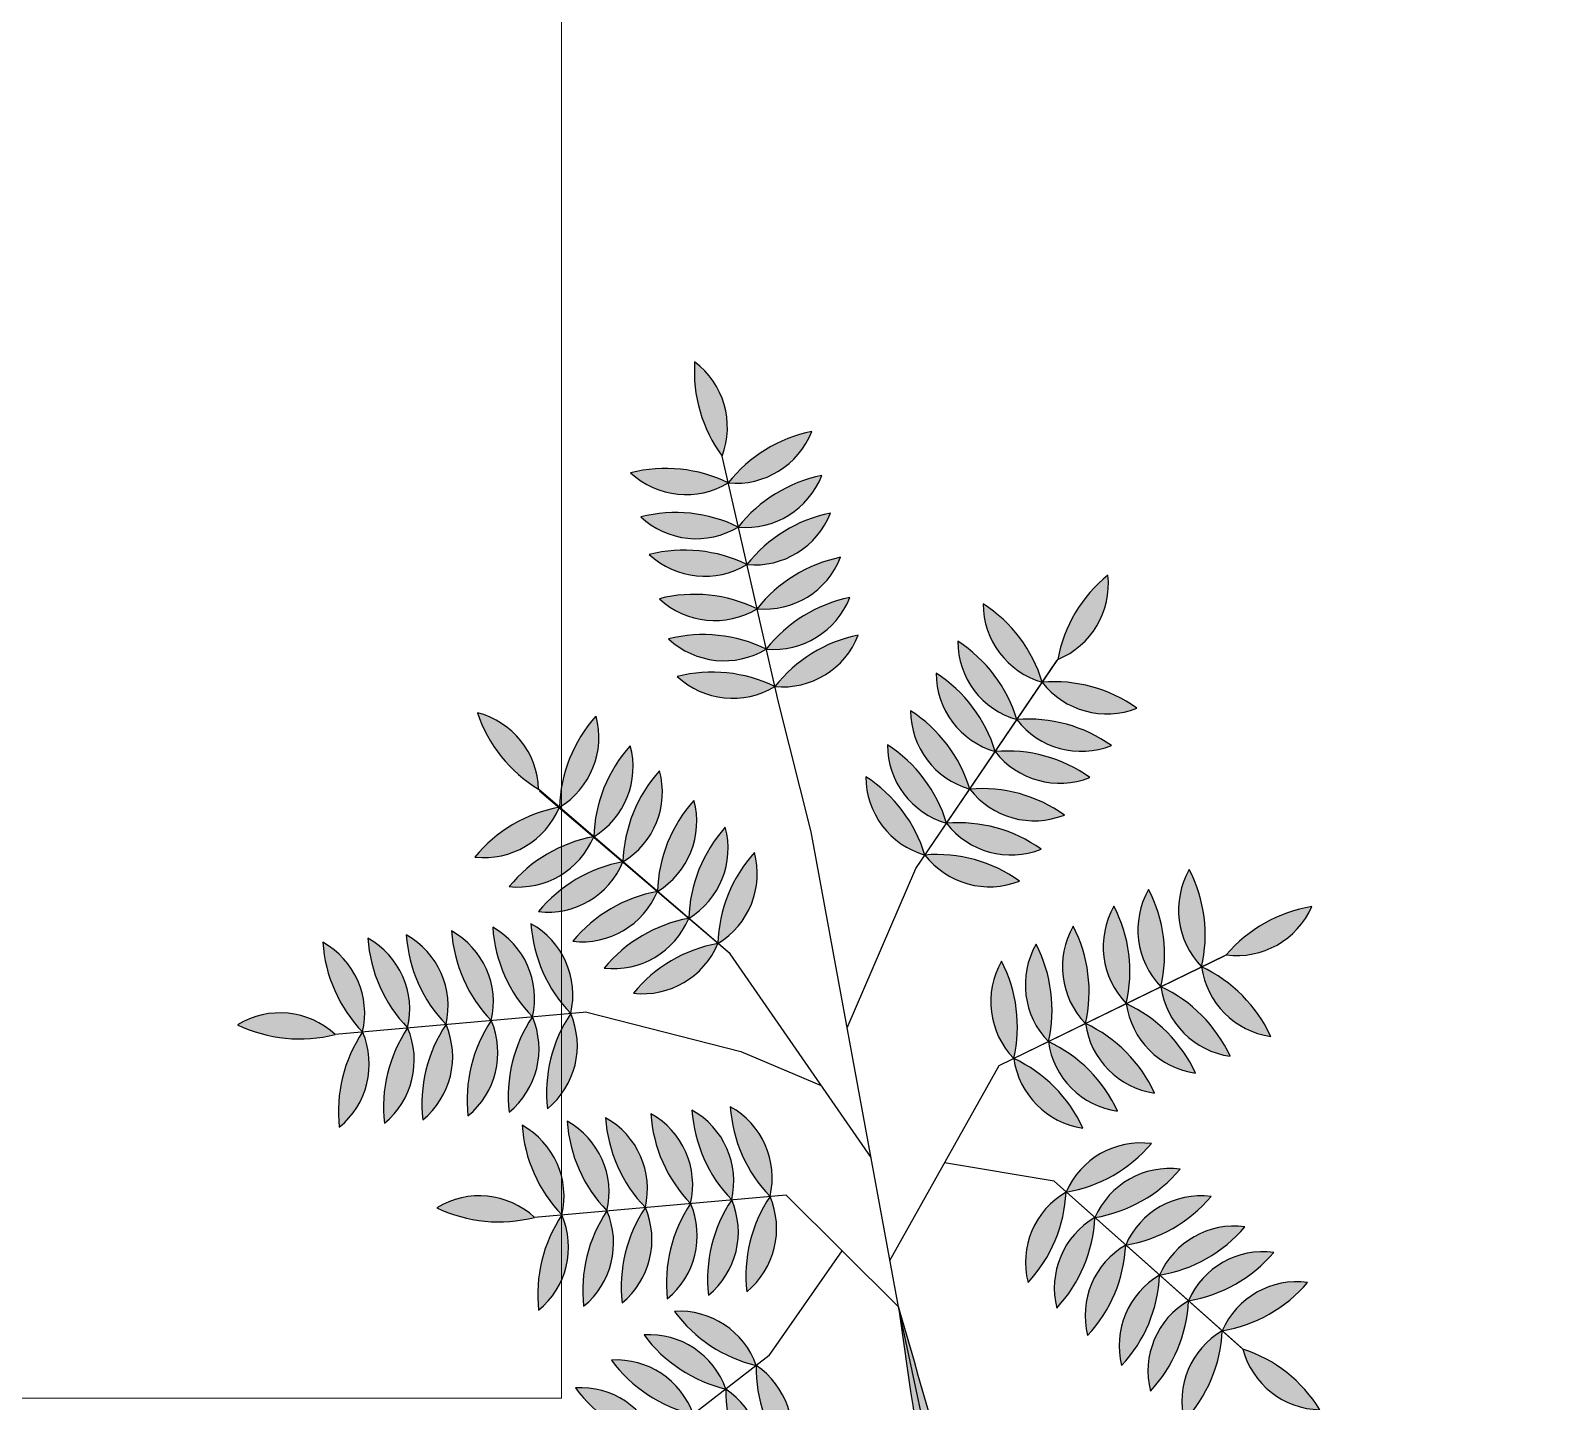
# Model space of a CAD drawing. Header units: millimetres. Extents: x -176651 to 388869, y -469666 to 486614.
# Drawn here: x 235585 to 240476, y 124374 to 128780 of the extents above; entities that cross this region are included whole.
import ezdxf

# ---------------------------------------------------------------- set-up
doc = ezdxf.new("R2010")
doc.units = ezdxf.units.MM
doc.layers.get('Defpoints').update_dxf_attribs({"color": 252})
doc.layers.add('A- FURNITURE', color=252, linetype='Continuous', lineweight=0)
for name, color, linetype in [('ad-Plinth', 8, 'Continuous'), ('ad-Road', 8, 'Continuous'), ('ad-Road Hatch', 8, 'Continuous'), ('ad-Verandah', 8, 'Continuous')]:
    doc.layers.add(name, color=color, linetype=linetype)

# ---------------------------------------------------------------- blocks, each defined once
blk = doc.blocks.new('A$C4fb60e89')
at = {"layer": 'ad-Road Hatch', "ltscale": 5, "transparency": 33554687}
h = blk.add_hatch(dxfattribs=at)
h.set_pattern_fill('AR-HBONE', color=256, scale=15)
h.set_pattern_definition([(45, (-193247.7, -428758.8), (0, 2155.2615), [4572, -1524]), (135, (-192170.1, -427681.1), (2e-13, 2155.2615), [4572, -1524])])
h.paths.add_polyline_path([(175594.5, -250241), (169177.9, -249341.1), (167473.5, -249057.1), (167473.5, -138693.9), (101313.5, -138693.9), (101313.5, -199953.9), (101307.7, -237994.6), (101040.4, -268291), (101007.7, -280967.7), (101066.4, -293683.6), (101242.5, -311127.2), (100909.9, -319343.6), (100949.1, -333937.5), (100668.7, -366959.6), (100727.3, -390982.9), (100668.7, -404585.6), (100538.2, -420418.5), (100466.5, -428758.8), (92426.2, -427265.5), (92163.5, -427209.5), (92163.5, -321453.9), (24803.5, -321453.9), (24803.5, -412960.5), (15653.5, -411028.6), (15653.5, -321452.2), (-19535.1, -321452.2), (-34427.5, -319476.7), (-65207.4, -315394.6), (-171770.1, -301268.1), (-185853.9, -298333.1), (-193247.7, -296831.5), (-193244, -292907.6), (-191913.8, -285219.4), (-191838.8, -284678.8), (-183397.4, -286393.2), (-169722.9, -289242.8), (-53141.2, -304697.5), (-18730.1, -309262.2), (15653.3, -309262.2), (15653.5, 703.4), (24803.5, 1114.6), (24803.5, -129543.9), (92163.5, -129543.9), (92163.5, 15133.3), (101313.5, 17712.8), (101313.5, -129543.9), (167473.5, -129543.9), (167473.5, 35551.6), (175738, 37855), (175848.8, 28595.3), (175835.8, 25947.4), (175777.1, 14040.5), (175855.3, 2315.8), (175659.7, -18036.1), (175731.4, -34038.6), (175718.4, -46839.2), (175672.7, -63402.4), (175816.2, -82071.9), (175542.3, -106356), (175490.2, -124640.8), (175574.9, -145018.8), (175731.4, -168892), (175796.6, -181268.8), (175796.6, -192667.4), (175744.5, -208200.3), (175829.2, -223276.8), (175887.9, -234871.1)])
h.paths.add_polyline_path([(24803.5, -309263.9), (92163.5, -309263.9), (92163.5, -138693.9), (24803.5, -138693.9)], flags=16)
blk = doc.blocks.new('zw$F00C')
at = {"layer": 'ad-Verandah', "lineweight": 9}
blk.add_lwpolyline([(6195, 0), (12120, 0), (12120, 8760), (13640, 8760), (13640, 4630), (14550, 4630), (14550, -1210), (6195, -1210)], close=True, dxfattribs=at)
blk = doc.blocks.new('zw$898C')
at = {"layer": 'ad-Plinth', "ltscale": 5}
blk.add_blockref('zw$F00C', (30903.5, -303163.9), dxfattribs=at)
blk = doc.blocks.new('WEFR')
at = {"layer": 'Defpoints', "linetype": 'Continuous', "true_color": 0xd19cc7, "transparency": 33554559}
for points in [[(260796.0955, 1945781.4613, 0.177771), (260796.1014, 1945781.146, 0.334535)], [(260796.0978, 1945781.0578, 0.177771), (260795.8037, 1945781.1715, 0.334535)], [(260796.4002, 1945781.1473, 0.177771), (260796.0978, 1945781.0578, 0.334535)], [(260796.0919, 1945780.9126, 0.177771), (260795.7978, 1945781.0263, 0.334535)], [(260796.3943, 1945781.002, 0.177771), (260796.0919, 1945780.9126, 0.334535)], [(260796.0869, 1945780.7888, 0.177771), (260795.7928, 1945780.9025, 0.334535)], [(260796.3892, 1945780.8783, 0.177771), (260796.0869, 1945780.7888, 0.334535)], [(260796.081, 1945780.6431, 0.177771), (260795.7869, 1945780.7567, 0.334535)], [(260796.3833, 1945780.7325, 0.177771), (260796.081, 1945780.6431, 0.334535)], [(260796.0756, 1945780.5105, 0.177771), (260795.7815, 1945780.6242, 0.334535)], [(260796.3779, 1945780.5999, 0.177771), (260796.0756, 1945780.5105, 0.334535)], [(260795.1263, 1945780.5566, 0.177771), (260795.2516, 1945780.2673, 0.334535)], [(260796.0706, 1945780.3869, 0.177771), (260795.7765, 1945780.5006, 0.334535)], [(260796.3729, 1945780.4764, 0.177771), (260796.0706, 1945780.3869, 0.334535)], [(260795.4912, 1945780.4458, 0.177771), (260795.3011, 1945780.1942, 0.334535)], [(260796.9037, 1945780.1752, 0.177771), (260796.7865, 1945780.4679, 0.334535)], [(260797.1974, 1945780.4519, 0.177771), (260796.9707, 1945780.2327, 0.334535)], [(260796.7934, 1945780.0806, 0.177771), (260796.6762, 1945780.3733, 0.334535)], [(260795.5727, 1945780.3254, 0.177771), (260795.3826, 1945780.0739, 0.334535)], [(260796.6994, 1945779.9999, 0.177771), (260796.5822, 1945780.2926, 0.334535)], [(260795.3011, 1945780.1942, 0.177771), (260794.997, 1945780.1109, 0.334535)], [(260795.6422, 1945780.2229, 0.177771), (260795.4521, 1945779.9713, 0.334535)], [(260796.5887, 1945779.9049, 0.177771), (260796.4714, 1945780.1976, 0.334535)], [(260797.1752, 1945780.0149, 0.177771), (260796.9037, 1945780.1752, 0.334535)], [(260795.724, 1945780.1021, 0.177771), (260795.5339, 1945779.8505, 0.334535)], [(260796.488, 1945779.8185, 0.177771), (260796.3708, 1945780.1112, 0.334535)], [(260797.0649, 1945779.9203, 0.177771), (260796.7934, 1945780.0806, 0.334535)], [(260795.3826, 1945780.0739, 0.177771), (260795.0785, 1945779.9906, 0.334535)], [(260796.3942, 1945779.738, 0.177771), (260796.2769, 1945780.0307, 0.334535)], [(260795.7984, 1945779.9923, 0.177771), (260795.6084, 1945779.7407, 0.334535)], [(260796.9709, 1945779.8396, 0.177771), (260796.6994, 1945779.9999, 0.334535)], [(260794.4537, 1945779.9748, 0.177771), (260794.5013, 1945779.6631, 0.334535)], [(260794.5968, 1945779.9492, 0.177771), (260794.6443, 1945779.6375, 0.334535)], [(260795.4521, 1945779.9713, 0.177771), (260795.148, 1945779.8881, 0.334535)], [(260794.7187, 1945779.9274, 0.177771), (260794.7663, 1945779.6157, 0.334535)], [(260794.8623, 1945779.9018, 0.177771), (260794.9099, 1945779.5901, 0.334535)], [(260795.8678, 1945779.8899, 0.177771), (260795.6777, 1945779.6383, 0.334535)], [(260796.8602, 1945779.7446, 0.177771), (260796.5887, 1945779.9049, 0.334535)], [(260794.9929, 1945779.8784, 0.177771), (260795.0405, 1945779.5668, 0.334535)], [(260795.1147, 1945779.8567, 0.177771), (260795.1622, 1945779.545, 0.334535)], [(260795.5339, 1945779.8505, 0.177771), (260795.2298, 1945779.7673, 0.334535)], [(260794.1197, 1945779.7907, 0.177771), (260794.4143, 1945779.6786, 0.334535)], [(260796.7595, 1945779.6582, 0.177771), (260796.488, 1945779.8185, 0.334535)], [(260795.6084, 1945779.7407, 0.177771), (260795.3043, 1945779.6574, 0.334535)], [(260796.6657, 1945779.5777, 0.177771), (260796.3942, 1945779.738, 0.334535)], [(260794.5013, 1945779.6631, 0.177771), (260794.3487, 1945779.3871, 0.334535)], [(260795.6777, 1945779.6383, 0.177771), (260795.3736, 1945779.5551, 0.334535)], [(260794.6443, 1945779.6375, 0.177771), (260794.4918, 1945779.3616, 0.334535)], [(260794.7663, 1945779.6157, 0.177771), (260794.6137, 1945779.3398, 0.334535)], [(260794.9099, 1945779.5901, 0.177771), (260794.7574, 1945779.3141, 0.334535)], [(260795.0405, 1945779.5668, 0.177771), (260794.888, 1945779.2908, 0.334535)], [(260795.1622, 1945779.545, 0.177771), (260795.0097, 1945779.2691, 0.334535)], [(260797.0151, 1945779.1308, 0.177771), (260797.0589, 1945779.443, 0.334535)], [(260797.1578, 1945779.1581, 0.177771), (260797.2017, 1945779.4703, 0.334535)], [(260796.8934, 1945779.1076, 0.177771), (260796.9372, 1945779.4198, 0.334535)], [(260796.6198, 1945779.0553, 0.177771), (260796.6636, 1945779.3675, 0.334535)], [(260796.7501, 1945779.0802, 0.177771), (260796.7939, 1945779.3924, 0.334535)], [(260796.4983, 1945779.0321, 0.177771), (260796.5422, 1945779.3443, 0.334535)], [(260797.5502, 1945779.252, 0.177771), (260797.2445, 1945779.1746, 0.334535)], [(260794.9175, 1945779.2394, 0.177771), (260794.9651, 1945778.9277, 0.334535)], [(260795.0606, 1945779.2138, 0.177771), (260795.1082, 1945778.9021, 0.334535)], [(260795.1826, 1945779.192, 0.177771), (260795.2301, 1945778.8804, 0.334535)], [(260795.3262, 1945779.1664, 0.177771), (260795.3738, 1945778.8547, 0.334535)], [(260797.3137, 1945778.884, 0.177771), (260797.1578, 1945779.1581, 0.334535)], [(260795.4568, 1945779.1431, 0.177771), (260795.5044, 1945778.8314, 0.334535)], [(260795.5785, 1945779.1213, 0.177771), (260795.6261, 1945778.8096, 0.334535)], [(260797.0492, 1945778.8335, 0.177771), (260796.8934, 1945779.1076, 0.334535)], [(260797.1709, 1945778.8567, 0.177771), (260797.0151, 1945779.1308, 0.334535)], [(260794.5835, 1945779.0554, 0.177771), (260794.8782, 1945778.9432, 0.334535)], [(260796.7756, 1945778.7812, 0.177771), (260796.6198, 1945779.0553, 0.334535)], [(260796.9059, 1945778.8061, 0.177771), (260796.7501, 1945779.0802, 0.334535)], [(260796.6541, 1945778.758, 0.177771), (260796.4983, 1945779.0321, 0.334535)], [(260794.9651, 1945778.9277, 0.177771), (260794.8126, 1945778.6518, 0.334535)], [(260795.1082, 1945778.9021, 0.177771), (260794.9557, 1945778.6262, 0.334535)], [(260795.2301, 1945778.8804, 0.177771), (260795.0776, 1945778.6044, 0.334535)], [(260795.3738, 1945778.8547, 0.177771), (260795.2212, 1945778.5788, 0.334535)], [(260795.5044, 1945778.8314, 0.177771), (260795.3519, 1945778.5554, 0.334535)], [(260795.6261, 1945778.8096, 0.177771), (260795.4736, 1945778.5337, 0.334535)], [(260796.5478, 1945778.5739, 0.177771), (260796.8533, 1945778.6521, 0.334535)], [(260796.3537, 1945778.3255, 0.177771), (260796.5478, 1945778.5739, 0.334535)], [(260796.6155, 1945778.4704, 0.177771), (260796.9209, 1945778.5487, 0.334535)], [(260795.233, 1945778.5338, 0.177771), (260795.4411, 1945778.2969, 0.334535)], [(260795.1188, 1945778.4865, 0.177771), (260795.3268, 1945778.2496, 0.334535)], [(260796.4213, 1945778.222, 0.177771), (260796.6155, 1945778.4704, 0.334535)], [(260794.9962, 1945778.4358, 0.177771), (260795.2042, 1945778.1988, 0.334535)], [(260796.6881, 1945778.3593, 0.177771), (260796.9936, 1945778.4376, 0.334535)], [(260794.8613, 1945778.38, 0.177771), (260795.0694, 1945778.1431, 0.334535)], [(260795.7705, 1945776.9033), (260795.8531, 1945776.8989), (260795.9313, 1945778.3586, 0.007963)], [(260795.8531, 1945776.8989), (260795.9358, 1945776.8945, 0.007963), (260795.9313, 1945778.3586)], [(260796.494, 1945778.1109, 0.177771), (260796.6881, 1945778.3593, 0.334535)], [(260796.768, 1945778.2372, 0.177771), (260797.0734, 1945778.3155, 0.334535)], [(260795.4411, 1945778.2969, 0.177771), (260795.4613, 1945777.9822, 0.334535)], [(260795.3268, 1945778.2496, 0.177771), (260795.347, 1945777.9349, 0.334535)], [(260796.5738, 1945777.9888, 0.177771), (260796.768, 1945778.2372, 0.334535)], [(260796.8358, 1945778.1336, 0.177771), (260797.1412, 1945778.2118, 0.334535)], [(260796.6416, 1945777.8852, 0.177771), (260796.8358, 1945778.1336, 0.334535)], [(260796.9153, 1945778.0119, 0.177771), (260797.2207, 1945778.0902, 0.334535)], [(260796.7211, 1945777.7635, 0.177771), (260796.9153, 1945778.0119, 0.334535)], [(260797.1515, 1945777.6848, 0.177771), (260796.9636, 1945777.938, 0.334535)]]:
    blk.add_hatch(color=9, dxfattribs=at).paths.add_polyline_path(points)
at = {"layer": 'Defpoints', "color": 9, "linetype": 'Continuous', "true_color": 0xd19cc7, "transparency": 33554559}
for p, q in [((260796.0685, 1945780.3351, 129.9135), (260796.1014, 1945781.146, 129.9135)), ((260796.0685, 1945780.3351, 129.9135), (260796.1014, 1945781.146, 129.9135)), ((260796.0614, 1945779.9056, 129.9135), (260796.0685, 1945780.3351, 129.9135)), ((260795.7068, 1945779.5954, 129.9135), (260795.2516, 1945780.2673, 129.9135)), ((260795.7068, 1945779.5954, 129.9135), (260795.2516, 1945780.2673, 129.9135)), ((260795.7068, 1945779.5954, 129.9135), (260795.2524, 1945780.2613, 129.9135)), ((260796.3548, 1945779.7042, 129.9135), (260796.9707, 1945780.2327, 129.9135)), ((260796.3548, 1945779.7042, 129.9135), (260796.9659, 1945780.2286, 129.9135)), ((260795.9313, 1945778.3586, 129.9135), (260796.0614, 1945779.9056, 129.9135)), ((260796.0078, 1945779.2675, 129.9135), (260796.3548, 1945779.7042, 129.9135)), ((260795.2133, 1945779.5359, 129.9135), (260794.4143, 1945779.6786, 129.9135)), ((260795.2133, 1945779.5359, 129.9135), (260794.4143, 1945779.6786, 129.9135)), ((260795.9723, 1945778.8457, 129.9135), (260795.7068, 1945779.5954, 129.9135)), ((260795.2133, 1945779.5359, 129.9135), (260795.6573, 1945779.2838, 129.9135)), ((260795.6573, 1945779.2838, 129.9135), (260795.8783, 1945779.111, 129.9135)), ((260796.4474, 1945779.0224, 129.9135), (260797.2445, 1945779.1746, 129.9135)), ((260796.4474, 1945779.0224, 129.9135), (260797.2383, 1945779.1734, 129.9135)), ((260795.9441, 1945778.5104, 129.9135), (260796.4474, 1945779.0224, 129.9135)), ((260795.6772, 1945778.8005, 129.9135), (260794.8782, 1945778.9432, 129.9135)), ((260795.6772, 1945778.8005, 129.9135), (260794.8782, 1945778.9432, 129.9135)), ((260795.9313, 1945778.3586, 129.9135), (260795.6772, 1945778.8005, 129.9135)), ((260796.5195, 1945778.6173, 129.9135), (260796.1957, 1945778.7664, 129.9135)), ((260796.5195, 1945778.6173, 129.9135), (260796.9602, 1945777.9433, 129.9135)), ((260796.5195, 1945778.6173, 129.9135), (260796.9636, 1945777.938, 129.9135)), ((260795.489, 1945778.3167, 129.9135), (260795.8042, 1945778.5796, 129.9135)), ((260795.8531, 1945776.8989, 129.9135), (260795.9313, 1945778.3586, 129.9135)), ((260795.489, 1945778.3167, 129.9135), (260794.7391, 1945778.0063, 129.9135)), ((260795.489, 1945778.3167, 129.9135), (260794.7391, 1945778.0063, 129.9135))]:
    blk.add_line(p, q, dxfattribs=at)
for centre, radius, start, end in [((260796.5278, 1945781.3117, 129.9135), 0.4574, 160.9078, 201.2287), ((260795.8893, 1945781.2998, 129.9135), 0.262, 324.0745, 38.062), ((260796.0262, 1945781.3098, 129.9135), 0.262, 211.8722, 285.8597), ((260795.796, 1945780.7142, 129.9135), 0.4574, 48.7055, 89.0264), ((260796.3708, 1945780.6908, 129.9135), 0.4574, 86.32, 126.6409), ((260796.1896, 1945781.3032, 129.9135), 0.262, 249.4867, 323.4742), ((260796.0203, 1945781.1646, 129.9135), 0.262, 211.8722, 285.8597), ((260795.7901, 1945780.5689, 129.9135), 0.4574, 48.7055, 89.0264), ((260796.3649, 1945780.5456, 129.9135), 0.4574, 86.32, 126.6409), ((260796.1837, 1945781.158, 129.9135), 0.262, 249.4867, 323.4742), ((260796.0153, 1945781.0409, 129.9135), 0.262, 211.8722, 285.8597), ((260795.785, 1945780.4452, 129.9135), 0.4574, 48.7055, 89.0264), ((260796.3599, 1945780.4218, 129.9135), 0.4574, 86.32, 126.6409), ((260796.1787, 1945781.0342, 129.9135), 0.262, 249.4867, 323.4742), ((260796.0094, 1945780.8951, 129.9135), 0.262, 211.8722, 285.8597), ((260795.7791, 1945780.2994, 129.9135), 0.4574, 48.7055, 89.0264), ((260796.354, 1945780.276, 129.9135), 0.4574, 86.32, 126.6409), ((260796.1728, 1945780.8884, 129.9135), 0.262, 249.4867, 323.4742), ((260796.004, 1945780.7625, 129.9135), 0.262, 211.8722, 285.8597), ((260795.7737, 1945780.1668, 129.9135), 0.4574, 48.7055, 89.0264), ((260796.3486, 1945780.1435, 129.9135), 0.4574, 86.32, 126.6409), ((260796.1674, 1945780.7559, 129.9135), 0.262, 249.4867, 323.4742), ((260794.9969, 1945780.3288, 129.9135), 0.262, 346.4181, 60.4057), ((260795.583, 1945780.5826, 129.9135), 0.4574, 183.2515, 223.5723), ((260795.999, 1945780.639, 129.9135), 0.262, 211.8722, 285.8597), ((260795.7687, 1945780.0433, 129.9135), 0.4574, 48.7055, 89.0264), ((260796.3436, 1945780.0199, 129.9135), 0.4574, 86.32, 126.6409), ((260796.1624, 1945780.6323, 129.9135), 0.262, 249.4867, 323.4742), ((260795.2292, 1945780.4461, 129.9135), 0.262, 285.9332, 359.9207), ((260795.7387, 1945780.0611, 129.9135), 0.4574, 122.7665, 163.0874), ((260797.0393, 1945780.3994, 129.9135), 0.262, 164.8342, 238.8217), ((260796.4465, 1945780.1619, 129.9135), 0.4574, 1.6675, 41.9884), ((260796.9386, 1945780.4928, 129.9135), 0.262, 277.0365, 351.024), ((260797.3825, 1945780.0336, 129.9135), 0.4574, 113.8698, 154.1906), ((260796.929, 1945780.3047, 129.9135), 0.262, 164.8342, 238.8217), ((260796.3362, 1945780.0673, 129.9135), 0.4574, 1.6675, 41.9884), ((260795.3107, 1945780.3258, 129.9135), 0.262, 285.9332, 359.9207), ((260795.8203, 1945779.9408, 129.9135), 0.4574, 122.7665, 163.0874), ((260796.835, 1945780.2241, 129.9135), 0.262, 164.8342, 238.8217), ((260796.2422, 1945779.9866, 129.9135), 0.4574, 1.6675, 41.9884), ((260795.2624, 1945779.7384, 129.9135), 0.4574, 85.152, 125.4729), ((260795.0938, 1945780.3544, 129.9135), 0.262, 248.3187, 322.3062), ((260795.3802, 1945780.2233, 129.9135), 0.262, 285.9332, 359.9207), ((260795.8897, 1945779.8383, 129.9135), 0.4574, 122.7665, 163.0874), ((260796.7243, 1945780.1291, 129.9135), 0.262, 164.8342, 238.8217), ((260796.1315, 1945779.8916, 129.9135), 0.4574, 1.6675, 41.9884), ((260797.1458, 1945780.2753, 129.9135), 0.262, 202.4487, 276.4362), ((260796.8211, 1945779.7253, 129.9135), 0.4574, 39.282, 79.6029), ((260795.462, 1945780.1025, 129.9135), 0.262, 285.9332, 359.9207), ((260795.9716, 1945779.7175, 129.9135), 0.4574, 122.7665, 163.0874), ((260796.6236, 1945780.0426, 129.9135), 0.262, 164.8342, 238.8217), ((260796.0308, 1945779.8052, 129.9135), 0.4574, 1.6675, 41.9884), ((260797.0355, 1945780.1806, 129.9135), 0.262, 202.4487, 276.4362), ((260796.7108, 1945779.6307, 129.9135), 0.4574, 39.282, 79.6029), ((260795.344, 1945779.6181, 129.9135), 0.4574, 85.152, 125.4729), ((260795.1753, 1945780.2341, 129.9135), 0.262, 248.3187, 322.3062), ((260796.5298, 1945779.9621, 129.9135), 0.262, 164.8342, 238.8217), ((260795.9369, 1945779.7247, 129.9135), 0.4574, 1.6675, 41.9884), ((260795.5365, 1945779.9926, 129.9135), 0.262, 285.9332, 359.9207), ((260796.046, 1945779.6076, 129.9135), 0.4574, 122.7665, 163.0874), ((260796.9415, 1945780.1, 129.9135), 0.262, 202.4487, 276.4362), ((260796.6169, 1945779.55, 129.9135), 0.4574, 39.282, 79.6029), ((260794.9019, 1945779.8837, 129.9135), 0.4574, 168.52, 208.8409), ((260794.2706, 1945779.7873, 129.9135), 0.262, 331.6867, 45.6742), ((260795.045, 1945779.8582, 129.9135), 0.4574, 168.52, 208.8409), ((260794.4137, 1945779.7618, 129.9135), 0.262, 331.6867, 45.6742), ((260795.4135, 1945779.5156, 129.9135), 0.4574, 85.152, 125.4729), ((260795.2448, 1945780.1315, 129.9135), 0.262, 248.3187, 322.3062), ((260795.1669, 1945779.8364, 129.9135), 0.4574, 168.52, 208.8409), ((260794.5356, 1945779.74, 129.9135), 0.262, 331.6867, 45.6742), ((260795.3106, 1945779.8107, 129.9135), 0.4574, 168.52, 208.8409), ((260794.6793, 1945779.7143, 129.9135), 0.262, 331.6867, 45.6742), ((260795.6058, 1945779.8903, 129.9135), 0.262, 285.9332, 359.9207), ((260796.1154, 1945779.5053, 129.9135), 0.4574, 122.7665, 163.0874), ((260796.8308, 1945780.0049, 129.9135), 0.262, 202.4487, 276.4362), ((260796.5061, 1945779.455, 129.9135), 0.4574, 39.282, 79.6029), ((260795.4412, 1945779.7874, 129.9135), 0.4574, 168.52, 208.8409), ((260794.8099, 1945779.691, 129.9135), 0.262, 331.6867, 45.6742), ((260795.5629, 1945779.7657, 129.9135), 0.4574, 168.52, 208.8409), ((260794.9316, 1945779.6693, 129.9135), 0.262, 331.6867, 45.6742), ((260795.4953, 1945779.3948, 129.9135), 0.4574, 85.152, 125.4729), ((260795.3266, 1945780.0107, 129.9135), 0.262, 248.3187, 322.3062), ((260794.1926, 1945779.5391, 129.9135), 0.262, 32.1717, 106.1592), ((260794.4197, 1945780.136, 129.9135), 0.4574, 229.005, 269.3259), ((260796.7301, 1945779.9185, 129.9135), 0.262, 202.4487, 276.4362), ((260796.4054, 1945779.3686, 129.9135), 0.4574, 39.282, 79.6029), ((260795.5697, 1945779.2849, 129.9135), 0.4574, 85.152, 125.4729), ((260795.4011, 1945779.9009, 129.9135), 0.262, 248.3187, 322.3062), ((260796.6363, 1945779.838, 129.9135), 0.262, 202.4487, 276.4362), ((260796.3116, 1945779.2881, 129.9135), 0.4574, 39.282, 79.6029), ((260794.2419, 1945779.6263, 129.9135), 0.262, 294.0722, 8.0597), ((260794.8008, 1945779.3174, 129.9135), 0.4574, 130.9055, 171.2264), ((260795.6391, 1945779.1826, 129.9135), 0.4574, 85.152, 125.4729), ((260795.4704, 1945779.7985, 129.9135), 0.262, 248.3187, 322.3062), ((260794.3849, 1945779.6008, 129.9135), 0.262, 294.0722, 8.0597), ((260794.9439, 1945779.2918, 129.9135), 0.4574, 130.9055, 171.2264), ((260794.5069, 1945779.579, 129.9135), 0.262, 294.0722, 8.0597), ((260795.0658, 1945779.27, 129.9135), 0.4574, 130.9055, 171.2264), ((260794.6505, 1945779.5534, 129.9135), 0.262, 294.0722, 8.0597), ((260795.2094, 1945779.2444, 129.9135), 0.4574, 130.9055, 171.2264), ((260794.7811, 1945779.53, 129.9135), 0.262, 294.0722, 8.0597), ((260795.34, 1945779.221, 129.9135), 0.4574, 130.9055, 171.2264), ((260794.9028, 1945779.5083, 129.9135), 0.262, 294.0722, 8.0597), ((260795.4618, 1945779.1993, 129.9135), 0.4574, 130.9055, 171.2264), ((260797.2442, 1945779.2578, 129.9135), 0.262, 135.0125, 209), ((260796.6118, 1945779.3466, 129.9135), 0.4574, 331.8458, 12.1667), ((260797.387, 1945779.2851, 129.9135), 0.262, 135.0125, 209), ((260796.7545, 1945779.3739, 129.9135), 0.4574, 331.8458, 12.1667), ((260797.1225, 1945779.2346, 129.9135), 0.262, 135.0125, 209), ((260796.4901, 1945779.3234, 129.9135), 0.4574, 331.8458, 12.1667), ((260796.8489, 1945779.1823, 129.9135), 0.262, 135.0125, 209), ((260796.2165, 1945779.2711, 129.9135), 0.4574, 331.8458, 12.1667), ((260796.9792, 1945779.2072, 129.9135), 0.262, 135.0125, 209), ((260796.3468, 1945779.296, 129.9135), 0.4574, 331.8458, 12.1667), ((260796.7275, 1945779.1591, 129.9135), 0.262, 135.0125, 209), ((260796.095, 1945779.2479, 129.9135), 0.4574, 331.8458, 12.1667), ((260797.5028, 1945778.7971, 129.9135), 0.4574, 84.0481, 124.3689), ((260797.346, 1945779.4162, 129.9135), 0.262, 247.2147, 321.2023), ((260795.3658, 1945779.1483, 129.9135), 0.4574, 168.52, 208.8409), ((260794.7345, 1945779.052, 129.9135), 0.262, 331.6867, 45.6742), ((260795.5089, 1945779.1228, 129.9135), 0.4574, 168.52, 208.8409), ((260794.8776, 1945779.0264, 129.9135), 0.262, 331.6867, 45.6742), ((260795.6308, 1945779.101, 129.9135), 0.4574, 168.52, 208.8409), ((260794.9995, 1945779.0046, 129.9135), 0.262, 331.6867, 45.6742), ((260795.7744, 1945779.0754, 129.9135), 0.4574, 168.52, 208.8409), ((260795.1431, 1945778.979, 129.9135), 0.262, 331.6867, 45.6742), ((260797.4176, 1945779.1244, 129.9135), 0.262, 172.627, 246.6145), ((260796.8625, 1945778.8088, 129.9135), 0.4574, 9.4603, 49.7812), ((260795.9051, 1945779.052, 129.9135), 0.4574, 168.52, 208.8409), ((260795.2737, 1945778.9556, 129.9135), 0.262, 331.6867, 45.6742), ((260796.0268, 1945779.0303, 129.9135), 0.4574, 168.52, 208.8409), ((260795.3955, 1945778.9339, 129.9135), 0.262, 331.6867, 45.6742), ((260797.1532, 1945779.0739, 129.9135), 0.262, 172.627, 246.6145), ((260796.598, 1945778.7583, 129.9135), 0.4574, 9.4603, 49.7812), ((260797.2749, 1945779.0972, 129.9135), 0.262, 172.627, 246.6145), ((260796.7197, 1945778.7815, 129.9135), 0.4574, 9.4603, 49.7812), ((260794.6565, 1945778.8037, 129.9135), 0.262, 32.1717, 106.1592), ((260794.8836, 1945779.4006, 129.9135), 0.4574, 229.005, 269.3259), ((260796.8796, 1945779.0217, 129.9135), 0.262, 172.627, 246.6145), ((260796.3244, 1945778.706, 129.9135), 0.4574, 9.4603, 49.7812), ((260797.0099, 1945779.0466, 129.9135), 0.262, 172.627, 246.6145), ((260796.4547, 1945778.7309, 129.9135), 0.4574, 9.4603, 49.7812), ((260796.7581, 1945778.9985, 129.9135), 0.262, 172.627, 246.6145), ((260796.203, 1945778.6828, 129.9135), 0.4574, 9.4603, 49.7812), ((260794.7057, 1945778.891, 129.9135), 0.262, 294.0722, 8.0597), ((260795.2647, 1945778.582, 129.9135), 0.4574, 130.9055, 171.2264), ((260794.8488, 1945778.8654, 129.9135), 0.262, 294.0722, 8.0597), ((260795.4077, 1945778.5564, 129.9135), 0.4574, 130.9055, 171.2264), ((260794.9707, 1945778.8436, 129.9135), 0.262, 294.0722, 8.0597), ((260795.5297, 1945778.5347, 129.9135), 0.4574, 130.9055, 171.2264), ((260795.1144, 1945778.818, 129.9135), 0.262, 294.0722, 8.0597), ((260795.6733, 1945778.509, 129.9135), 0.4574, 130.9055, 171.2264), ((260795.245, 1945778.7946, 129.9135), 0.262, 294.0722, 8.0597), ((260795.8039, 1945778.4857, 129.9135), 0.4574, 130.9055, 171.2264), ((260795.3667, 1945778.7729, 129.9135), 0.262, 294.0722, 8.0597), ((260795.9256, 1945778.4639, 129.9135), 0.4574, 130.9055, 171.2264), ((260796.7525, 1945778.4103, 129.9135), 0.262, 67.378, 141.3655), ((260796.594, 1945779.029, 129.9135), 0.4574, 264.2113, 304.5322), ((260796.6156, 1945778.3208, 129.9135), 0.262, 104.9925, 178.98), ((260796.1125, 1945778.7141, 129.9135), 0.4574, 301.8258, 342.1467), ((260796.8202, 1945778.3068, 129.9135), 0.262, 67.378, 141.3655), ((260795.1798, 1945778.2772, 129.9135), 0.262, 4.2964, 78.2839), ((260795.6597, 1945778.6987, 129.9135), 0.4574, 201.1297, 241.4506), ((260796.6616, 1945778.9255, 129.9135), 0.4574, 264.2113, 304.5322), ((260795.0656, 1945778.23, 129.9135), 0.262, 4.2964, 78.2839), ((260795.5454, 1945778.6514, 129.9135), 0.4574, 201.1297, 241.4506), ((260796.6833, 1945778.2173, 129.9135), 0.262, 104.9925, 178.98), ((260796.1801, 1945778.6106, 129.9135), 0.4574, 301.8258, 342.1467), ((260794.943, 1945778.1792, 129.9135), 0.262, 4.2964, 78.2839), ((260795.4228, 1945778.6006, 129.9135), 0.4574, 201.1297, 241.4506), ((260796.8928, 1945778.1958, 129.9135), 0.262, 67.378, 141.3655), ((260796.7343, 1945778.8144, 129.9135), 0.4574, 264.2113, 304.5322), ((260794.8081, 1945778.1234, 129.9135), 0.262, 4.2964, 78.2839), ((260795.288, 1945778.5448, 129.9135), 0.4574, 201.1297, 241.4506), ((260841.5386, 1945772.5816, 129.9135), 45.9717, 172.7808, 174.60572), ((260749.9679, 1945777.4867, 129.9135), 45.9717, 359.26191, 1.08683), ((260796.7559, 1945778.1063, 129.9135), 0.262, 104.9925, 178.98), ((260796.2527, 1945778.4996, 129.9135), 0.4574, 301.8258, 342.1467), ((260796.9726, 1945778.0737, 129.9135), 0.262, 67.378, 141.3655), ((260795.8797, 1945778.1671, 129.9135), 0.4574, 163.5152, 203.8361), ((260795.2423, 1945778.1261, 129.9135), 0.262, 326.6819, 40.6694), ((260796.8141, 1945778.6923, 129.9135), 0.4574, 264.2113, 304.5322), ((260795.7654, 1945778.1198, 129.9135), 0.4574, 163.5152, 203.8361), ((260795.1281, 1945778.0789, 129.9135), 0.262, 326.6819, 40.6694), ((260796.8357, 1945777.9842, 129.9135), 0.262, 104.9925, 178.98), ((260796.3326, 1945778.3775, 129.9135), 0.4574, 301.8258, 342.1467), ((260797.0404, 1945777.97, 129.9135), 0.262, 67.378, 141.3655), ((260796.8819, 1945778.5886, 129.9135), 0.4574, 264.2113, 304.5322), ((260796.9035, 1945777.8805, 129.9135), 0.262, 104.9925, 178.98), ((260796.4004, 1945778.2738, 129.9135), 0.4574, 301.8258, 342.1467), ((260797.1199, 1945777.8483, 129.9135), 0.262, 67.378, 141.3655), ((260796.9614, 1945778.467, 129.9135), 0.4574, 264.2113, 304.5322), ((260796.9831, 1945777.7588, 129.9135), 0.262, 104.9925, 178.98), ((260796.4799, 1945778.1521, 129.9135), 0.4574, 301.8258, 342.1467), ((260797.2256, 1945777.9361, 129.9135), 0.262, 179.5802, 253.5678), ((260796.7127, 1945777.5556, 129.9135), 0.4574, 16.4136, 56.7344)]:
    blk.add_arc(centre, radius, start, end, dxfattribs=at)
blk = doc.blocks.new('zw$1761')
at = {"color": 6, "xscale": 39.3712485404797, "yscale": 39.3712485404797, "zscale": 39.3712485404797, "rotation": 15.20137085992779}
blk.add_blockref('WEFR', (10181462.64, -76619460.84, -5788.81), dxfattribs=at)

msp = doc.modelspace()

# ---------------------------------------------------------------- block references
at = {"layer": 'ad-Road', "ltscale": 5}
msp.add_blockref('A$C4fb60e89', (191838.8, 428758.8), dxfattribs=at)

# ---------------------------------------------------------------- next in the draw order: block references
at = {"ltscale": 5}
msp.add_blockref('zw$898C', (191838.8, 428758.8), dxfattribs=at)
at = {"layer": 'A- FURNITURE', "color": 6, "xscale": 25.39807961885639, "yscale": 25.39807961885639, "zscale": 25.39807961885639}
msp.add_blockref('zw$1761', (173126.7, 121263.1), dxfattribs=at)

doc.saveas('drawing.dxf')
